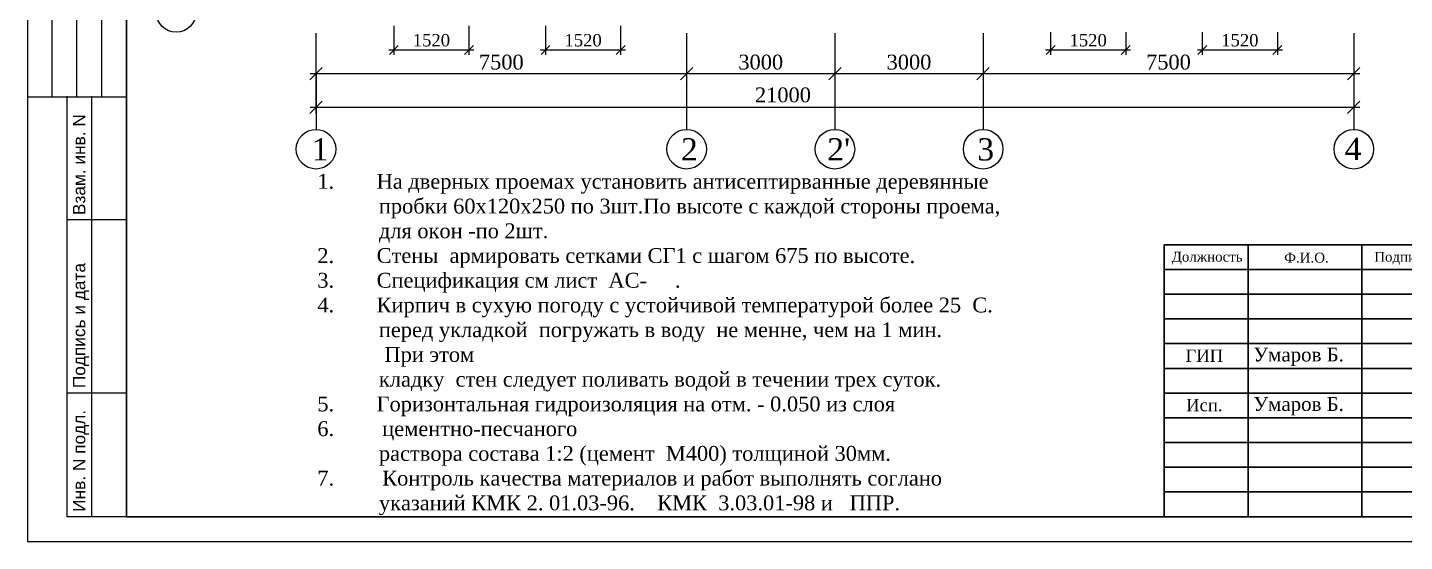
# Model space of a CAD drawing. Header units: millimetres. Extents: x 572274 to 2241483, y -888675 to -304135.
# Drawn here: x 1140891 to 1168754, y -645007 to -634618 of the extents above; entities that cross this region are included whole.
import ezdxf

# ---------------------------------------------------------------- set-up
doc = ezdxf.new("R2010")
doc.units = ezdxf.units.MM
doc.linetypes.add('ACAD_ISO02W100', pattern=[15, 12, -3])
doc.layers.add('стены', color=250, linetype='Continuous', lineweight=30)
doc.styles.add('arial', font='arial.ttf', dxfattribs={"height": 300})
doc.styles.get("Standard").update_dxf_attribs({"font": 'isocpeur.ttf'})
doc.styles.add('WMF-Times New Roman0', font='times.ttf')
doc.dimstyles.new('ISO-25$0', dxfattribs={"dimtxt": 300, "dimasz": 200, "dimexe": 100, "dimexo": 300, "dimgap": 50, "dimtad": 1, "dimdec": 0, "dimtxsty": 'Standard', "dimblk": 'OBLIQUE', "dimcen": 250, "dimdle": 150, "dimadec": 0, "dimazin": 0, "dimtfac": 1, "dimtdec": 0, "dimtmove": 0, "dimatfit": 3, "dimldrblk": 'OBLIQUE', "dimfxl": 1.25, "dimarcsym": 0})

# ---------------------------------------------------------------- blocks, each defined once
blk = doc.blocks.new('shtamp cheti azu')
blk.add_line((455458, 81217), (457458, 81217))
at = {"lineweight": 25, "ltscale": 100}
for p, q in [((455958, 74717), (455958, 81217)), ((456458, 74717), (456458, 81217)), ((456958, 74717), (456958, 81217)), ((457458, 76717), (455958, 76717)), ((457458, 74702), (455458, 74702)), ((456258, 66217), (456258, 74717)), ((456758, 66217), (456758, 74717)), ((457458, 72217), (456258, 72217)), ((457458, 68717), (456258, 68717)), ((457458, 66217), (456258, 66217))]:
    blk.add_line(p, q, dxfattribs=at)
at = {"color": 1, "linetype": 'ACAD_ISO02W100', "lineweight": 5, "ltscale": 70, "char_height": 250, "attachment_point": 1, "rotation": 90, "style": 'arial'}
for s, insert in [('{\\fArial|b0|i0|c204|p34;Согласовано:}', (455576, 76776)), ('{\\fArial|b0|i0|c204|p34;Взам. инв. N}', (456376, 72315)), ('{\\fArial|b0|i0|c204|p34;Подпись и дата}', (456376, 68815)), ('{\\fArial|b0|i0|c204|p34;Инв. N подл.}', (456376, 66315))]:
    blk.add_mtext(s, dxfattribs=dict(at, insert=insert))
blk = doc.blocks.new('12')
at = {"color": 5, "lineweight": 30}
for p, q in [((4038680, 3054550), (4038680, 3049050)), ((4038680, 3054550), (4038680, 3049050)), ((4038680, 3054550), (4038680, 3049050)), ((4057180, 3054550), (4038680, 3054550)), ((4057180, 3054550), (4038680, 3054550)), ((4057180, 3054550), (4038680, 3054550)), ((4040380, 3054550), (4040380, 3049050)), ((4040380, 3054550), (4040380, 3049050)), ((4042680, 3054550), (4042680, 3049050)), ((4044180, 3054550), (4044180, 3049050)), ((4045180, 3054550), (4045180, 3049050)), ((4057180, 3049050), (4057180, 3054550)), ((4057180, 3054550), (4057180, 3049050)), ((4045180, 3054050), (4038680, 3054050)), ((4045180, 3053550), (4038680, 3053550)), ((4057180, 3053050), (4038680, 3053050)), ((4045180, 3052550), (4038680, 3052550)), ((4038680, 3052050), (4057180, 3052050)), ((4052180, 3049050), (4052180, 3052050)), ((4053680, 3050550), (4053680, 3052050)), ((4055380, 3050550), (4055380, 3052050)), ((4038680, 3051550), (4045180, 3051550)), ((4052180, 3051550), (4057180, 3051550)), ((4038680, 3051050), (4045180, 3051050)), ((4038680, 3050550), (4057180, 3050550)), ((4038680, 3050050), (4045180, 3050050)), ((4038680, 3049550), (4045180, 3049550)), ((4038680, 3049050), (4057180, 3049050))]:
    blk.add_line(p, q, dxfattribs=at)
blk = doc.blocks.new('_Oblique')
at = {"color": 0, "linetype": 'ByBlock', "lineweight": -2}
blk.add_line((-0.5, -0.5), (0.5, 0.5), dxfattribs=at)
blk = doc.blocks.new('*D511')
at = {"color": 0, "lineweight": -2, "transparency": 16777216}
for p, q in [((1146728, -634733), (1146728, -635671)), ((1154228, -634733), (1154228, -635671)), ((1154348, -635551), (1146608, -635551))]:
    blk.add_line(p, q, dxfattribs=at)
at = {"layer": 'Defpoints', "color": 0, "lineweight": 25, "transparency": 16777216}
for p in [(1146728, -634633), (1154228, -634633), (1146728, -635551)]:
    blk.add_point(p, dxfattribs=at)
at = {"color": 0, "lineweight": -2, "transparency": 16777216, "xscale": 250, "yscale": 250, "zscale": 250, "rotation": 180}
blk.add_blockref('_Oblique', (1146728, -635551), dxfattribs=at)
at = {"color": 0, "lineweight": -2, "transparency": 16777216, "xscale": 250, "yscale": 250, "zscale": 250}
blk.add_blockref('_Oblique', (1154228, -635551), dxfattribs=at)
at = {"color": 0, "lineweight": 25, "transparency": 16777216, "insert": (1150478, -635318), "char_height": 300, "attachment_point": 5, "style": 'WMF-Times New Roman0'}
blk.add_mtext('7500', dxfattribs=at)
blk = doc.blocks.new('*D512')
at = {"color": 0, "lineweight": -2, "transparency": 16777216}
for p, q in [((1146728, -634733), (1146728, -636353)), ((1167728, -634733), (1167728, -636353)), ((1167848, -636233), (1146608, -636233))]:
    blk.add_line(p, q, dxfattribs=at)
at = {"layer": 'Defpoints', "color": 0, "lineweight": 25, "transparency": 16777216}
for p in [(1146728, -634633), (1167728, -634633), (1146728, -636233)]:
    blk.add_point(p, dxfattribs=at)
at = {"color": 0, "lineweight": -2, "transparency": 16777216, "xscale": 250, "yscale": 250, "zscale": 250, "rotation": 180}
blk.add_blockref('_Oblique', (1146728, -636233), dxfattribs=at)
at = {"color": 0, "lineweight": -2, "transparency": 16777216, "xscale": 250, "yscale": 250, "zscale": 250}
blk.add_blockref('_Oblique', (1167728, -636233), dxfattribs=at)
at = {"color": 0, "lineweight": 25, "transparency": 16777216, "insert": (1156177, -635981), "char_height": 300, "attachment_point": 5, "style": 'WMF-Times New Roman0'}
blk.add_mtext('21000', dxfattribs=at)
blk = doc.blocks.new('*D513')
at = {"color": 0, "lineweight": -2, "transparency": 16777216}
for p, q in [((1154228, -634733), (1154228, -635671)), ((1157228, -634733), (1157228, -635671)), ((1157348, -635551), (1154108, -635551))]:
    blk.add_line(p, q, dxfattribs=at)
at = {"layer": 'Defpoints', "color": 0, "lineweight": 25, "transparency": 16777216}
for p in [(1154228, -634633), (1157228, -634633), (1154228, -635551)]:
    blk.add_point(p, dxfattribs=at)
at = {"color": 0, "lineweight": -2, "transparency": 16777216, "xscale": 250, "yscale": 250, "zscale": 250, "rotation": 180}
blk.add_blockref('_Oblique', (1154228, -635551), dxfattribs=at)
at = {"color": 0, "lineweight": -2, "transparency": 16777216, "xscale": 250, "yscale": 250, "zscale": 250}
blk.add_blockref('_Oblique', (1157228, -635551), dxfattribs=at)
at = {"color": 0, "lineweight": 25, "transparency": 16777216, "insert": (1155728, -635318), "char_height": 300, "attachment_point": 5, "style": 'WMF-Times New Roman0'}
blk.add_mtext('3000', dxfattribs=at)
blk = doc.blocks.new('*D514')
at = {"color": 0, "lineweight": -2, "transparency": 16777216}
for p, q in [((1160228, -634733), (1160228, -635671)), ((1167728, -634733), (1167728, -635671)), ((1167848, -635551), (1160108, -635551))]:
    blk.add_line(p, q, dxfattribs=at)
at = {"layer": 'Defpoints', "color": 0, "lineweight": 25, "transparency": 16777216}
for p in [(1160228, -634633), (1167728, -634633), (1160228, -635551)]:
    blk.add_point(p, dxfattribs=at)
at = {"color": 0, "lineweight": -2, "transparency": 16777216, "xscale": 250, "yscale": 250, "zscale": 250, "rotation": 180}
blk.add_blockref('_Oblique', (1160228, -635551), dxfattribs=at)
at = {"color": 0, "lineweight": -2, "transparency": 16777216, "xscale": 250, "yscale": 250, "zscale": 250}
blk.add_blockref('_Oblique', (1167728, -635551), dxfattribs=at)
at = {"color": 0, "lineweight": 25, "transparency": 16777216, "insert": (1163978, -635318), "char_height": 300, "attachment_point": 5, "style": 'WMF-Times New Roman0'}
blk.add_mtext('7500', dxfattribs=at)
blk = doc.blocks.new('*D504')
at = {"color": 0, "lineweight": -2, "transparency": 16777216}
for p, q in [((1157228, -634733), (1157228, -635671)), ((1160228, -634733), (1160228, -635671)), ((1160348, -635551), (1157108, -635551))]:
    blk.add_line(p, q, dxfattribs=at)
at = {"layer": 'Defpoints', "color": 0, "lineweight": 25, "transparency": 16777216}
for p in [(1157228, -634633), (1160228, -634633), (1157228, -635551)]:
    blk.add_point(p, dxfattribs=at)
at = {"color": 0, "lineweight": -2, "transparency": 16777216, "xscale": 250, "yscale": 250, "zscale": 250, "rotation": 180}
blk.add_blockref('_Oblique', (1157228, -635551), dxfattribs=at)
at = {"color": 0, "lineweight": -2, "transparency": 16777216, "xscale": 250, "yscale": 250, "zscale": 250}
blk.add_blockref('_Oblique', (1160228, -635551), dxfattribs=at)
at = {"color": 0, "lineweight": 25, "transparency": 16777216, "insert": (1158728, -635318), "char_height": 300, "attachment_point": 5, "style": 'WMF-Times New Roman0'}
blk.add_mtext('3000', dxfattribs=at)
blk = doc.blocks.new('*D525')
at = {"color": 0, "lineweight": -2, "transparency": 16777216}
for p, q in [((1164663, -634713), (1164663, -635172)), ((1166183, -634713), (1166183, -635172)), ((1166283, -635072), (1164563, -635072))]:
    blk.add_line(p, q, dxfattribs=at)
at = {"layer": 'Defpoints', "color": 0, "lineweight": 25, "transparency": 16777216}
for p in [(1164663, -634633), (1166183, -634633), (1164663, -635072)]:
    blk.add_point(p, dxfattribs=at)
at = {"color": 0, "lineweight": -2, "transparency": 16777216, "xscale": 180, "yscale": 180, "zscale": 180, "rotation": 180}
blk.add_blockref('_Oblique', (1164663, -635072), dxfattribs=at)
at = {"color": 0, "lineweight": -2, "transparency": 16777216, "xscale": 180, "yscale": 180, "zscale": 180}
blk.add_blockref('_Oblique', (1166183, -635072), dxfattribs=at)
at = {"color": 0, "lineweight": 25, "transparency": 16777216, "insert": (1165423, -634875), "char_height": 300, "attachment_point": 5, "style": 'WMF-Times New Roman0'}
blk.add_mtext('{\\H0.83333x;1520}', dxfattribs=at)
blk = doc.blocks.new('*D526')
at = {"color": 0, "lineweight": -2, "transparency": 16777216}
for p, q in [((1161593, -634713), (1161593, -635172)), ((1163113, -634713), (1163113, -635172)), ((1163213, -635072), (1161493, -635072))]:
    blk.add_line(p, q, dxfattribs=at)
at = {"layer": 'Defpoints', "color": 0, "lineweight": 25, "transparency": 16777216}
for p in [(1161593, -634633), (1163113, -634633), (1161593, -635072)]:
    blk.add_point(p, dxfattribs=at)
at = {"color": 0, "lineweight": -2, "transparency": 16777216, "xscale": 180, "yscale": 180, "zscale": 180, "rotation": 180}
blk.add_blockref('_Oblique', (1161593, -635072), dxfattribs=at)
at = {"color": 0, "lineweight": -2, "transparency": 16777216, "xscale": 180, "yscale": 180, "zscale": 180}
blk.add_blockref('_Oblique', (1163113, -635072), dxfattribs=at)
at = {"color": 0, "lineweight": 25, "transparency": 16777216, "insert": (1162353, -634875), "char_height": 300, "attachment_point": 5, "style": 'WMF-Times New Roman0'}
blk.add_mtext('{\\H0.83333x;1520}', dxfattribs=at)
blk = doc.blocks.new('*D505')
at = {"color": 0, "lineweight": -2, "transparency": 16777216}
for p, q in [((1151373, -634583), (1151373, -635172)), ((1152893, -634583), (1152893, -635172)), ((1152993, -635072), (1151273, -635072))]:
    blk.add_line(p, q, dxfattribs=at)
at = {"layer": 'Defpoints', "color": 0, "lineweight": 25, "transparency": 16777216}
for p in [(1151373, -634503), (1152893, -634503), (1151373, -635072)]:
    blk.add_point(p, dxfattribs=at)
at = {"color": 0, "lineweight": -2, "transparency": 16777216, "xscale": 180, "yscale": 180, "zscale": 180, "rotation": 180}
blk.add_blockref('_Oblique', (1151373, -635072), dxfattribs=at)
at = {"color": 0, "lineweight": -2, "transparency": 16777216, "xscale": 180, "yscale": 180, "zscale": 180}
blk.add_blockref('_Oblique', (1152893, -635072), dxfattribs=at)
at = {"color": 0, "lineweight": 25, "transparency": 16777216, "insert": (1152133, -634875), "char_height": 300, "attachment_point": 5, "style": 'WMF-Times New Roman0'}
blk.add_mtext('{\\H0.83333x;1520}', dxfattribs=at)
blk = doc.blocks.new('*D506')
at = {"color": 0, "lineweight": -2, "transparency": 16777216}
for p, q in [((1148303, -634583), (1148303, -635172)), ((1149823, -634583), (1149823, -635172)), ((1149923, -635072), (1148203, -635072))]:
    blk.add_line(p, q, dxfattribs=at)
at = {"layer": 'Defpoints', "color": 0, "lineweight": 25, "transparency": 16777216}
for p in [(1148303, -634503), (1149823, -634503), (1148303, -635072)]:
    blk.add_point(p, dxfattribs=at)
at = {"color": 0, "lineweight": -2, "transparency": 16777216, "xscale": 180, "yscale": 180, "zscale": 180, "rotation": 180}
blk.add_blockref('_Oblique', (1148303, -635072), dxfattribs=at)
at = {"color": 0, "lineweight": -2, "transparency": 16777216, "xscale": 180, "yscale": 180, "zscale": 180}
blk.add_blockref('_Oblique', (1149823, -635072), dxfattribs=at)
at = {"color": 0, "lineweight": 25, "transparency": 16777216, "insert": (1149063, -634875), "char_height": 300, "attachment_point": 5, "style": 'WMF-Times New Roman0'}
blk.add_mtext('{\\H0.83333x;1520}', dxfattribs=at)

msp = doc.modelspace()

# ---------------------------------------------------------------- linework, layer by layer
at = {"lineweight": 25}
for p, q in [((1146728.417, -635550.608), (1146728.417, -636677.393)), ((1154228.417, -635550.608), (1154228.417, -636677.393)), ((1157228.417, -635550.608), (1157228.417, -636677.393)), ((1160228.417, -635550.608), (1160228.417, -636677.393)), ((1167728.417, -635550.608), (1167728.417, -636677.393))]:
    msp.add_line(p, q, dxfattribs=at)
at = {"lineweight": 25, "ltscale": 100}
msp.add_lwpolyline([(1140891.096, -645007.415), (1182891.096, -645007.415), (1182891.096, -615307.415), (1140891.096, -615307.415)], close=True, dxfattribs=at)
at = {"color": 1, "lineweight": 30}
msp.add_lwpolyline([(1142891.096, -644507.415), (1182391.096, -644507.415), (1182391.096, -615807.415), (1142891.096, -615807.415)], close=True, dxfattribs=at)
at = {"lineweight": 25}
for centre in [(1143898.832, -634312.667), (1146728.417, -637077.393), (1154228.417, -637077.393), (1157228.417, -637077.393), (1160228.417, -637077.393), (1167728.417, -637077.393)]:
    msp.add_circle(centre, 400, dxfattribs=at)

# ---------------------------------------------------------------- block references
for name, p in [('shtamp cheti azu', (685433.529, -710723.918)), ('12', (-2874788.904, -3693557.772))]:
    msp.add_blockref(name, p)

# ---------------------------------------------------------------- texts
at = {"insert": (1146755.175, -637076.504), "char_height": 300, "width": 14269.43399, "attachment_point": 1, "style": 'WMF-Times New Roman0'}
msp.add_mtext('{\\fTimes New Roman|b0|i0|c186|p18;\\P1.^I}На дверных проемах установить антисептирванные деревянные\\P           пробки {\\fTimes New Roman|b0|i0|c186|p18;60}х{\\fTimes New Roman|b0|i0|c186|p18;120}х{\\fTimes New Roman|b0|i0|c186|p18;250 }по {\\fTimes New Roman|b0|i0|c186|p18;3}шт{\\fTimes New Roman|b0|i0|c186|p18;.}По высоте с каждой стороны проема{\\fTimes New Roman|b0|i0|c186|p18;,\\P           }для окон {\\fTimes New Roman|b0|i0|c186|p18;-}по {\\fTimes New Roman|b0|i0|c186|p18;2}шт{\\fTimes New Roman|b0|i0|c186|p18;.\\P2.^I}Стены  армировать сетками СГ{\\fTimes New Roman|b0|i0|c186|p18;1 }с шагом {\\fTimes New Roman|b0|i0|c186|p18;675 }по высоте{\\fTimes New Roman|b0|i0|c186|p18;. \\P3.^I}Спецификация см лист  АС{\\fTimes New Roman|b0|i0|c186|p18;-     .\\P4.^I}Кирпич в сухую погоду с устойчивой температурой более {\\fTimes New Roman|b0|i0|c186|p18;25  }С{\\fTimes New Roman|b0|i0|c186|p18;.\\P           }перед укладкой  погружать в воду  не менне{\\fTimes New Roman|b0|i0|c186|p18;, }чем на {\\fTimes New Roman|b0|i0|c186|p18;1 }мин{\\fTimes New Roman|b0|i0|c186|p18;. \\P            }При этом  \\P           кладку  стен следует поливать водой в течении трех суток{\\fTimes New Roman|b0|i0|c186|p18;.\\P5.^I}Горизонтальная гидроизоляция на отм{\\fTimes New Roman|b0|i0|c186|p18;. - 0.050 }из слоя\\P{\\fTimes New Roman|b0|i0|c186|p18;6.^I }цементно{\\fTimes New Roman|b0|i0|c186|p18;-}песчаного\\P           раствора состава {\\fTimes New Roman|b0|i0|c186|p18;1:2 (}цемент  М{\\fTimes New Roman|b0|i0|c186|p18;400) }толщиной {\\fTimes New Roman|b0|i0|c186|p18;30}мм{\\fTimes New Roman|b0|i0|c186|p18;. \\P7.^I }Контроль качества материалов и работ выполнять соглано\\P           указаний КМК {\\fTimes New Roman|b0|i0|c186|p18;2. 01.03-96.    }КМК  {\\fTimes New Roman|b0|i0|c186|p18;3.03.01-98 }и   ППР{\\fTimes New Roman|b0|i0|c186|p18;.}', dxfattribs=at)
at = {"color": 1, "linetype": 'ByBlock', "ltscale": 30, "char_height": 200, "attachment_point": 5}
for s, insert, width in [('{\\fTimes New Roman|b0|i0|c204|p18;\\C256;Должность}', (1164760.614, -639282.04), 2025.66353), ('{\\fTimes New Roman|b0|i0|c204|p18;\\C256;Подпись}', (1168700.614, -639282.04), 1404.02516), ('{\\fTimes New Roman|b0|i0|c204|p18;\\C256;Ф\\fTimes New Roman|b0|i0|c161|p18;.\\fTimes New Roman|b0|i0|c204|p18;И\\fTimes New Roman|b0|i0|c161|p18;.\\fTimes New Roman|b0|i0|c204|p18;О\\fTimes New Roman|b0|i0|c161|p18;.}', (1166770.614, -639272.04), 1404.02516)]:
    msp.add_mtext(s, dxfattribs=dict(at, insert=insert, width=width))
at = {"color": 0, "char_height": 280, "width": 2199.70893, "attachment_point": 1, "style": 'WMF-Times New Roman0'}
for insert in [(1165696.451, -641088.896), (1165696.451, -642088.896)]:
    msp.add_mtext('Умаров Б.', dxfattribs=dict(at, insert=insert))
at = {"linetype": 'ByBlock', "ltscale": 30, "char_height": 250, "width": 1730.06259, "attachment_point": 5}
for s, insert in [('{\\fTimes New Roman|b0|i0|c204|p18;ГИП}', (1164703.633, -641252.04)), ('{\\fTimes New Roman|b0|i0|c204|p18;Исп.}', (1164703.633, -642252.04))]:
    msp.add_mtext(s, dxfattribs=dict(at, insert=insert))
at = {"layer": 'стены', "color": 0, "linetype": 'ByBlock', "lineweight": 25, "ltscale": 3, "char_height": 450, "width": 1369.00072, "attachment_point": 1, "style": 'WMF-Times New Roman0'}
for s, insert in [('1', (1146642.487, -636854.648)), ('2', (1154113.291, -636854.648)), ("2'", (1157074.016, -636854.648)), ('3', (1160110.689, -636854.648)), ('4', (1167542.902, -636843.277))]:
    msp.add_mtext(s, dxfattribs=dict(at, insert=insert))

# ---------------------------------------------------------------- dimensions: what is measured, and where the dimension line sits
at = {"lineweight": 25}
for base, p1, p2, picture, middle in [((1146728.417, -635550.608), (1154228.417, -634632.667), (1146728.417, -634632.667), '*D511', (1150478.417, -635317.58)), ((1154228.417, -635550.608), (1157228.417, -634632.667), (1154228.417, -634632.667), '*D513', (1155728.417, -635318.013)), ((1157228.417, -635550.608), (1160228.417, -634632.667), (1157228.417, -634632.667), '*D504', (1158728.417, -635318.013)), ((1160228.417, -635550.608), (1167728.417, -634632.667), (1160228.417, -634632.667), '*D514', (1163978.417, -635317.58))]:
    dim = msp.add_linear_dim(base=base, p1=p1, p2=p2, angle=180, dimstyle='ISO-25$0', override={"dimasz": 250, "dimexe": 120, "dimexo": 100, "dimgap": 80, "dimtxsty": 'WMF-Times New Roman0', "dimdle": 120, "dimtmove": 1, "dimarcsym": 1}, dxfattribs=at)
    dim.commit()
    dim.dimension.update_dxf_attribs({"geometry": picture, "text_midpoint": middle})
dim = msp.add_linear_dim(base=(1146728.417, -636233.485), p1=(1167728.417, -634632.667), p2=(1146728.417, -634632.667), angle=180, dimstyle='ISO-25$0', override={"dimasz": 250, "dimexe": 120, "dimexo": 100, "dimgap": 100, "dimtxsty": 'WMF-Times New Roman0', "dimdle": 120, "dimtmove": 1, "dimarcsym": 1}, dxfattribs=at)
dim.commit()
dim.dimension.update_dxf_attribs({"geometry": '*D512', "text_midpoint": (1156177.155, -636233.485), "dimtype": 160})
for base, p1, p2, picture, middle in [((1148303.417, -635072.146), (1149823.417, -634502.667), (1148303.417, -634502.667), '*D506', (1149063.417, -634874.984)), ((1151373.417, -635072.146), (1152893.417, -634502.667), (1151373.417, -634502.667), '*D505', (1152133.417, -634874.984)), ((1161593.417, -635072.146), (1163113.417, -634632.667), (1161593.417, -634632.667), '*D526', (1162353.417, -634874.984)), ((1164663.417, -635072.146), (1166183.417, -634632.667), (1164663.417, -634632.667), '*D525', (1165423.417, -634874.984))]:
    dim = msp.add_linear_dim(base=base, p1=p1, p2=p2, angle=180, text='{\\H0.83333x;<>}', dimstyle='ISO-25$0', override={"dimasz": 180, "dimexo": 80, "dimgap": 70, "dimtxsty": 'WMF-Times New Roman0', "dimdle": 100, "dimfxl": 0.18, "dimarcsym": 1}, dxfattribs=at)
    dim.commit()
    dim.dimension.update_dxf_attribs({"geometry": picture, "text_midpoint": middle})

doc.saveas('drawing.dxf')
